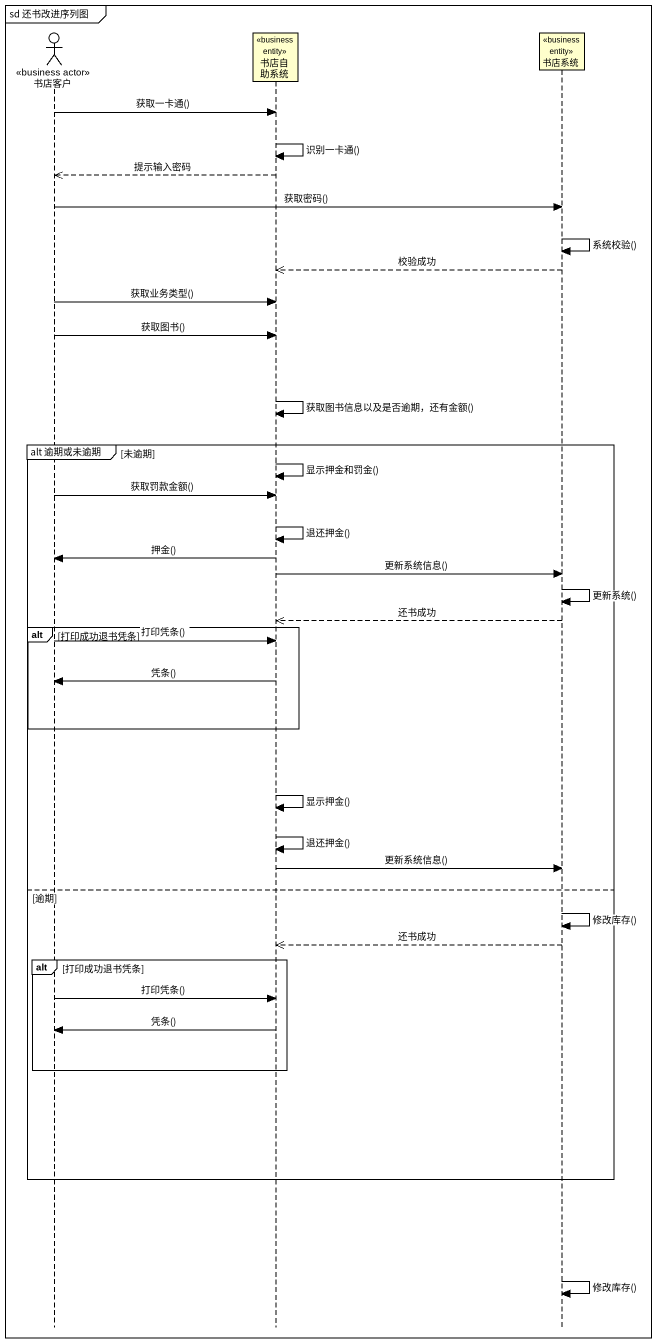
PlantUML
@startuml
mainframe sd 还书改进序列图
hide footbox
actor 书店客户 <<business actor>> #FFFFFF
participant 书店自助系统 <<business entity>>
participant 书店系统 <<business entity>>

书店客户 -> 书店自助系统 : 获取一卡通()
书店自助系统 -> 书店自助系统 : 识别一卡通()
书店自助系统 -->> 书店客户 : 提示输入密码
书店客户 -> 书店系统 : 获取密码()
书店系统 -> 书店系统 : 系统校验()
书店系统 -->> 书店自助系统 : 校验成功
书店客户 -> 书店自助系统 : 获取业务类型()
书店客户 -> 书店自助系统 : 获取图书()
书店自助系统 -> 书店自助系统 : 获取图书信息以及是否逾期，还有金额()
group alt 逾期或未逾期 [未逾期]
  书店自助系统 -> 书店自助系统 : 显示押金和罚金()
  书店客户 -> 书店自助系统 : 获取罚款金额()
  书店自助系统 -> 书店自助系统 : 退还押金()
  书店自助系统 -> 书店客户 : 押金()
  书店自助系统 -> 书店系统 : 更新系统信息()
  书店系统 -> 书店系统 : 更新系统()
  书店系统 -->> 书店自助系统 : 还书成功
  alt 打印成功退书凭条
    书店客户 -> 书店自助系统 : 打印凭条()
    书店自助系统 -> 书店客户 : 凭条()
  end
  书店自助系统 -> 书店自助系统 : 显示押金()
  书店自助系统 -> 书店自助系统 : 退还押金()
  书店自助系统 -> 书店系统 : 更新系统信息()
else 逾期
  书店系统 -> 书店系统 : 修改库存()
  书店系统 -->> 书店自助系统 : 还书成功
  alt 打印成功退书凭条
    书店客户 -> 书店自助系统 : 打印凭条()
    书店自助系统 -> 书店客户 : 凭条()
  end
end
书店系统 -> 书店系统 : 修改库存()
@enduml
